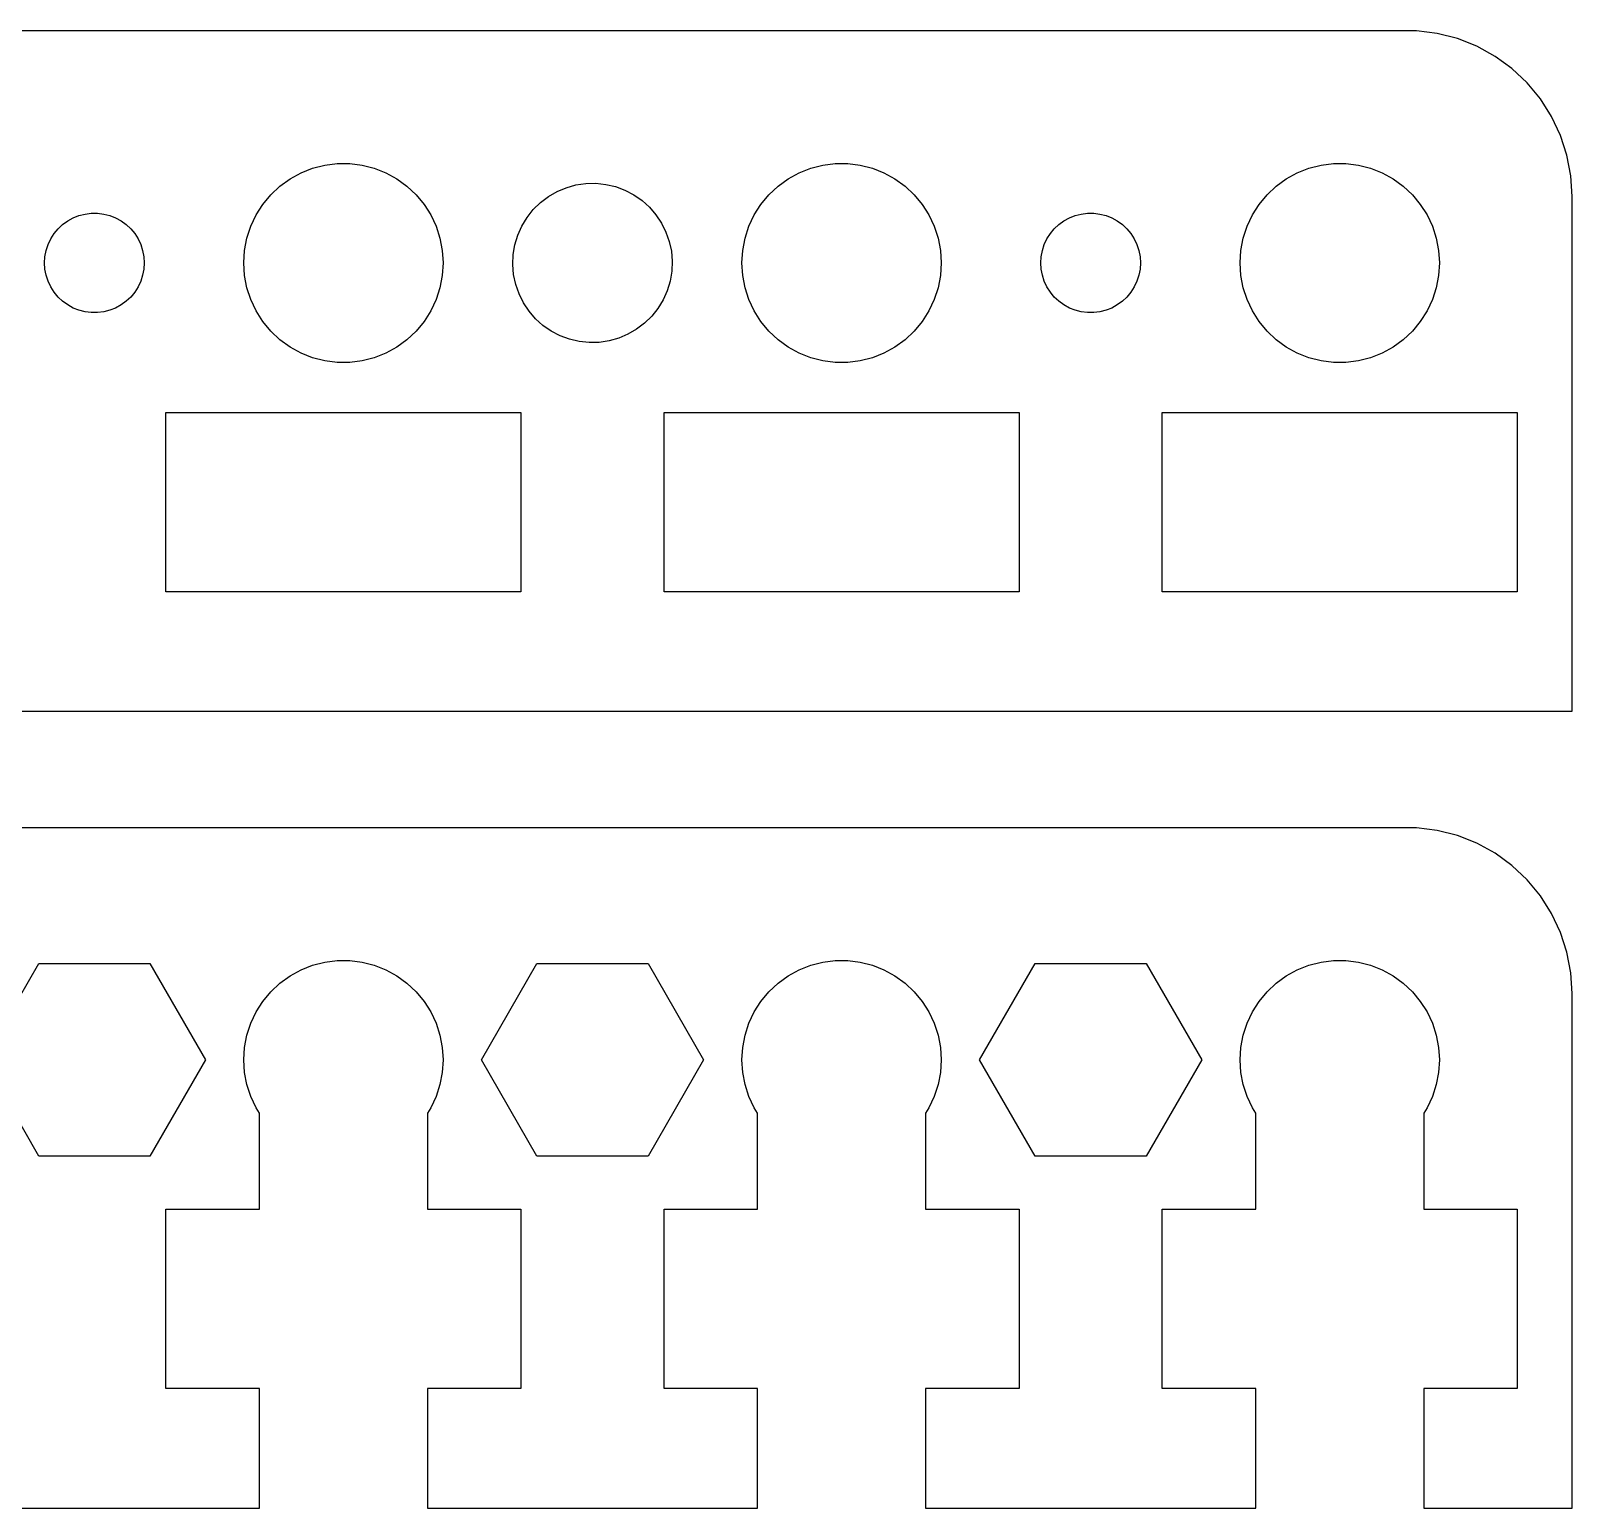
# Model space of a CAD drawing. Header units: metres. Extents: x -52 to 52, y 0 to 92.
# Drawn here: x 5.59 to 52, y 48 to 92.49 of the extents above; entities that cross this region are included whole.
import ezdxf

# ---------------------------------------------------------------- set-up
doc = ezdxf.new("R2010")
doc.units = ezdxf.units.M

msp = doc.modelspace()

# ---------------------------------------------------------------- linework, layer by layer
for p, q in [((47.3139, 92.4901), (-47.3139, 92.4901)), ((47.9369, 92.4114), (47.3139, 92.4901)), ((48.5451, 92.2553), (47.9369, 92.4114)), ((49.1289, 92.0241), (48.5451, 92.2553)), ((49.6791, 91.7216), (49.1289, 92.0241)), ((50.1871, 91.3526), (49.6791, 91.7216)), ((50.6448, 90.9227), (50.1871, 91.3526)), ((51.0451, 90.4389), (50.6448, 90.9227)), ((51.3815, 89.9088), (51.0451, 90.4389)), ((51.6489, 89.3406), (51.3815, 89.9088)), ((51.8429, 88.7434), (51.6489, 89.3406)), ((51.9606, 88.1267), (51.8429, 88.7434)), ((13.3925, 88.033), (13.7227, 88.2145)), ((13.7227, 88.2145), (14.0729, 88.3532)), ((14.0729, 88.3532), (14.4379, 88.4469)), ((14.4379, 88.4469), (14.8116, 88.4941)), ((14.8116, 88.4941), (15.1884, 88.4941)), ((15.1884, 88.4941), (15.5621, 88.4469)), ((15.5621, 88.4469), (15.927, 88.3532)), ((15.927, 88.3532), (16.2773, 88.2145)), ((16.2773, 88.2145), (16.6075, 88.033)), ((28.3925, 88.033), (28.7227, 88.2145)), ((28.7227, 88.2145), (29.0729, 88.3532)), ((29.0729, 88.3532), (29.4379, 88.4469)), ((29.4379, 88.4469), (29.8116, 88.4941)), ((29.8116, 88.4941), (30.1884, 88.4941)), ((30.1884, 88.4941), (30.5621, 88.4469)), ((30.5621, 88.4469), (30.927, 88.3532)), ((30.927, 88.3532), (31.2773, 88.2145)), ((31.2773, 88.2145), (31.6075, 88.033)), ((43.3925, 88.033), (43.7227, 88.2145)), ((43.7227, 88.2145), (44.0729, 88.3532)), ((44.0729, 88.3532), (44.4379, 88.4469)), ((44.4379, 88.4469), (44.8116, 88.4941)), ((44.8116, 88.4941), (45.1884, 88.4941)), ((45.1884, 88.4941), (45.5621, 88.4469)), ((45.5621, 88.4469), (45.927, 88.3532)), ((45.927, 88.3532), (46.2773, 88.2145)), ((46.2773, 88.2145), (46.6075, 88.033)), ((12.8131, 87.5536), (13.0877, 87.8115)), ((13.0877, 87.8115), (13.3925, 88.033)), ((16.6075, 88.033), (16.9123, 87.8115)), ((16.9123, 87.8115), (17.1869, 87.5536)), ((21.4329, 87.6497), (21.7107, 87.7665)), ((21.7107, 87.7665), (22.001, 87.8475)), ((22.001, 87.8475), (22.2992, 87.8916)), ((22.2992, 87.8916), (22.6005, 87.8979)), ((22.6005, 87.8979), (22.9002, 87.8664)), ((22.9002, 87.8664), (23.1937, 87.7976)), ((23.1937, 87.7976), (23.4762, 87.6925)), ((27.8131, 87.5536), (28.0877, 87.8115)), ((28.0877, 87.8115), (28.3925, 88.033)), ((31.6075, 88.033), (31.9123, 87.8115)), ((31.9123, 87.8115), (32.1869, 87.5536)), ((42.8131, 87.5536), (43.0877, 87.8115)), ((43.0877, 87.8115), (43.3925, 88.033)), ((46.6075, 88.033), (46.9123, 87.8115)), ((46.9123, 87.8115), (47.1869, 87.5536)), ((52, 87.5), (51.9606, 88.1267)), ((12.3711, 86.9453), (12.5729, 87.2634)), ((12.5729, 87.2634), (12.8131, 87.5536)), ((17.1869, 87.5536), (17.427, 87.2634)), ((17.427, 87.2634), (17.6289, 86.9453)), ((20.7164, 87.1059), (20.9318, 87.3168)), ((20.9318, 87.3168), (21.1719, 87.499)), ((21.1719, 87.499), (21.4329, 87.6497)), ((23.4762, 87.6925), (23.7433, 87.5529)), ((23.7433, 87.5529), (23.9908, 87.3809)), ((23.9908, 87.3809), (24.2147, 87.1792)), ((27.3711, 86.9453), (27.5729, 87.2634)), ((27.5729, 87.2634), (27.8131, 87.5536)), ((32.1869, 87.5536), (32.427, 87.2634)), ((32.427, 87.2634), (32.6289, 86.9453)), ((42.3711, 86.9453), (42.5729, 87.2634)), ((42.5729, 87.2634), (42.8131, 87.5536)), ((47.1869, 87.5536), (47.427, 87.2634)), ((47.427, 87.2634), (47.6289, 86.9453)), ((52, 72), (52, 87.5)), ((6.69626, 86.7665), (6.86133, 86.8572)), ((6.86133, 86.8572), (7.03647, 86.9266)), ((7.03647, 86.9266), (7.21892, 86.9734)), ((7.21892, 86.9734), (7.40581, 86.997)), ((7.40581, 86.997), (7.59418, 86.997)), ((7.59418, 86.997), (7.78107, 86.9734)), ((7.78107, 86.9734), (7.96352, 86.9266)), ((7.96352, 86.9266), (8.13866, 86.8572)), ((8.13866, 86.8572), (8.30373, 86.7665)), ((12.2107, 86.6044), (12.3711, 86.9453)), ((17.6289, 86.9453), (17.7893, 86.6044)), ((20.3731, 86.6119), (20.5292, 86.8697)), ((20.5292, 86.8697), (20.7164, 87.1059)), ((24.2147, 87.1792), (24.4117, 86.951)), ((24.4117, 86.951), (24.5785, 86.7)), ((27.2107, 86.6044), (27.3711, 86.9453)), ((32.6289, 86.9453), (32.7893, 86.6044)), ((36.6963, 86.7665), (36.8613, 86.8572)), ((36.8613, 86.8572), (37.0365, 86.9266)), ((37.0365, 86.9266), (37.2189, 86.9734)), ((37.2189, 86.9734), (37.4058, 86.997)), ((37.4058, 86.997), (37.5942, 86.997)), ((37.5942, 86.997), (37.7811, 86.9734)), ((37.7811, 86.9734), (37.9635, 86.9266)), ((37.9635, 86.9266), (38.1387, 86.8572)), ((38.1387, 86.8572), (38.3037, 86.7665)), ((42.2107, 86.6044), (42.3711, 86.9453)), ((47.6289, 86.9453), (47.7893, 86.6044)), ((6.18553, 86.2226), (6.28647, 86.3817)), ((6.28647, 86.3817), (6.40654, 86.5268)), ((6.40654, 86.5268), (6.54385, 86.6558)), ((6.54385, 86.6558), (6.69626, 86.7665)), ((8.30373, 86.7665), (8.45613, 86.6558)), ((8.45613, 86.6558), (8.59344, 86.5268)), ((8.59344, 86.5268), (8.71352, 86.3817)), ((8.71352, 86.3817), (8.81445, 86.2226)), ((12.0942, 86.2461), (12.2107, 86.6044)), ((17.7893, 86.6044), (17.9057, 86.2461)), ((20.1634, 86.048), (20.2505, 86.3366)), ((20.2505, 86.3366), (20.3731, 86.6119)), ((24.5785, 86.7), (24.7125, 86.43)), ((24.7125, 86.43), (24.8116, 86.1454)), ((27.0942, 86.2461), (27.2107, 86.6044)), ((32.7893, 86.6044), (32.9057, 86.2461)), ((36.1855, 86.2226), (36.2865, 86.3817)), ((36.2865, 86.3817), (36.4065, 86.5268)), ((36.4065, 86.5268), (36.5439, 86.6558)), ((36.5439, 86.6558), (36.6963, 86.7665)), ((38.3037, 86.7665), (38.4561, 86.6558)), ((38.4561, 86.6558), (38.5934, 86.5268)), ((38.5934, 86.5268), (38.7135, 86.3817)), ((38.7135, 86.3817), (38.8145, 86.2226)), ((42.0942, 86.2461), (42.2107, 86.6044)), ((47.7893, 86.6044), (47.9057, 86.2461)), ((6.01183, 85.688), (6.04712, 85.873)), ((6.04712, 85.873), (6.10533, 86.0522)), ((6.10533, 86.0522), (6.18553, 86.2226)), ((8.81445, 86.2226), (8.89465, 86.0522)), ((8.89465, 86.0522), (8.95287, 85.873)), ((8.95287, 85.873), (8.98816, 85.688)), ((12, 85.5), (12.0237, 85.876)), ((12.0237, 85.876), (12.0942, 86.2461)), ((17.9057, 86.2461), (17.9763, 85.876)), ((17.9763, 85.876), (18, 85.5)), ((20.1131, 85.7509), (20.1634, 86.048)), ((24.8116, 86.1454), (24.8743, 85.8506)), ((27, 85.5), (27.0237, 85.876)), ((27.0237, 85.876), (27.0942, 86.2461)), ((32.9057, 86.2461), (32.9763, 85.876)), ((32.9763, 85.876), (33, 85.5)), ((36.0118, 85.688), (36.0471, 85.873)), ((36.0471, 85.873), (36.1053, 86.0522)), ((36.1053, 86.0522), (36.1855, 86.2226)), ((38.8145, 86.2226), (38.8947, 86.0522)), ((38.8947, 86.0522), (38.9529, 85.873)), ((38.9529, 85.873), (38.9882, 85.688)), ((42, 85.5), (42.0237, 85.876)), ((42.0237, 85.876), (42.0942, 86.2461)), ((47.9057, 86.2461), (47.9763, 85.876)), ((47.9763, 85.876), (48, 85.5)), ((6, 85.5), (6.01183, 85.688)), ((6.01183, 85.312), (6, 85.5)), ((8.98816, 85.688), (9, 85.5)), ((9, 85.5), (8.98816, 85.312)), ((12.0237, 85.124), (12, 85.5)), ((18, 85.5), (17.9763, 85.124)), ((20.1005, 85.4497), (20.1131, 85.7509)), ((20.1257, 85.1494), (20.1005, 85.4497)), ((24.8743, 85.8506), (24.8995, 85.5502)), ((24.8995, 85.5502), (24.8868, 85.2491)), ((27.0237, 85.124), (27, 85.5)), ((33, 85.5), (32.9763, 85.124)), ((36, 85.5), (36.0118, 85.688)), ((36.0118, 85.312), (36, 85.5)), ((38.9882, 85.688), (39, 85.5)), ((39, 85.5), (38.9882, 85.312)), ((42.0237, 85.124), (42, 85.5)), ((48, 85.5), (47.9763, 85.124)), ((6.04712, 85.127), (6.01183, 85.312)), ((6.10533, 84.9478), (6.04712, 85.127)), ((6.18553, 84.7774), (6.10533, 84.9478)), ((8.89465, 84.9478), (8.81445, 84.7774)), ((8.95287, 85.127), (8.89465, 84.9478)), ((8.98816, 85.312), (8.95287, 85.127)), ((12.0942, 84.7539), (12.0237, 85.124)), ((17.9763, 85.124), (17.9057, 84.7539)), ((20.1884, 84.8546), (20.1257, 85.1494)), ((24.8366, 84.952), (24.7495, 84.6634)), ((24.8868, 85.2491), (24.8366, 84.952)), ((27.0942, 84.7539), (27.0237, 85.124)), ((32.9763, 85.124), (32.9057, 84.7539)), ((36.0471, 85.127), (36.0118, 85.312)), ((36.1053, 84.9478), (36.0471, 85.127)), ((36.1855, 84.7774), (36.1053, 84.9478)), ((38.8947, 84.9478), (38.8145, 84.7774)), ((38.9529, 85.127), (38.8947, 84.9478)), ((38.9882, 85.312), (38.9529, 85.127)), ((42.0942, 84.7539), (42.0237, 85.124)), ((47.9763, 85.124), (47.9057, 84.7539)), ((6.28647, 84.6183), (6.18553, 84.7774)), ((6.40654, 84.4732), (6.28647, 84.6183)), ((6.54385, 84.3442), (6.40654, 84.4732)), ((8.59344, 84.4732), (8.45613, 84.3442)), ((8.71352, 84.6183), (8.59344, 84.4732)), ((8.81445, 84.7774), (8.71352, 84.6183)), ((12.2107, 84.3956), (12.0942, 84.7539)), ((17.9057, 84.7539), (17.7893, 84.3956)), ((20.2875, 84.57), (20.1884, 84.8546)), ((20.4215, 84.3), (20.2875, 84.57)), ((24.7495, 84.6634), (24.6269, 84.3881)), ((27.2107, 84.3956), (27.0942, 84.7539)), ((32.9057, 84.7539), (32.7893, 84.3956)), ((36.2865, 84.6183), (36.1855, 84.7774)), ((36.4065, 84.4732), (36.2865, 84.6183)), ((36.5439, 84.3442), (36.4065, 84.4732)), ((38.5934, 84.4732), (38.4561, 84.3442)), ((38.7135, 84.6183), (38.5934, 84.4732)), ((38.8145, 84.7774), (38.7135, 84.6183)), ((42.2107, 84.3956), (42.0942, 84.7539)), ((47.9057, 84.7539), (47.7893, 84.3956)), ((6.69626, 84.2335), (6.54385, 84.3442)), ((6.86133, 84.1427), (6.69626, 84.2335)), ((7.03647, 84.0734), (6.86133, 84.1427)), ((7.21892, 84.0266), (7.03647, 84.0734)), ((7.40581, 84.0029), (7.21892, 84.0266)), ((7.78107, 84.0266), (7.59418, 84.0029)), ((7.96352, 84.0734), (7.78107, 84.0266)), ((8.13866, 84.1427), (7.96352, 84.0734)), ((8.30373, 84.2335), (8.13866, 84.1427)), ((8.45613, 84.3442), (8.30373, 84.2335)), ((12.3711, 84.0547), (12.2107, 84.3956)), ((12.5729, 83.7366), (12.3711, 84.0547)), ((17.6289, 84.0547), (17.427, 83.7366)), ((17.7893, 84.3956), (17.6289, 84.0547)), ((20.5883, 84.049), (20.4215, 84.3)), ((20.7853, 83.8208), (20.5883, 84.049)), ((24.4707, 84.1303), (24.2835, 83.8941)), ((24.6269, 84.3881), (24.4707, 84.1303)), ((27.3711, 84.0547), (27.2107, 84.3956)), ((27.5729, 83.7366), (27.3711, 84.0547)), ((32.6289, 84.0547), (32.427, 83.7366)), ((32.7893, 84.3956), (32.6289, 84.0547)), ((36.6963, 84.2335), (36.5439, 84.3442)), ((36.8613, 84.1427), (36.6963, 84.2335)), ((37.0365, 84.0734), (36.8613, 84.1427)), ((37.2189, 84.0266), (37.0365, 84.0734)), ((37.4058, 84.0029), (37.2189, 84.0266)), ((37.7811, 84.0266), (37.5942, 84.0029)), ((37.9635, 84.0734), (37.7811, 84.0266)), ((38.1387, 84.1427), (37.9635, 84.0734)), ((38.3037, 84.2335), (38.1387, 84.1427)), ((38.4561, 84.3442), (38.3037, 84.2335)), ((42.3711, 84.0547), (42.2107, 84.3956)), ((42.5729, 83.7366), (42.3711, 84.0547)), ((47.6289, 84.0547), (47.427, 83.7366)), ((47.7893, 84.3956), (47.6289, 84.0547)), ((7.59418, 84.0029), (7.40581, 84.0029)), ((12.8131, 83.4464), (12.5729, 83.7366)), ((17.427, 83.7366), (17.1869, 83.4464)), ((21.0092, 83.6191), (20.7853, 83.8208)), ((21.2567, 83.4471), (21.0092, 83.6191)), ((24.0682, 83.6832), (23.8281, 83.501)), ((24.2835, 83.8941), (24.0682, 83.6832)), ((27.8131, 83.4464), (27.5729, 83.7366)), ((32.427, 83.7366), (32.1869, 83.4464)), ((37.5942, 84.0029), (37.4058, 84.0029)), ((42.8131, 83.4464), (42.5729, 83.7366)), ((47.427, 83.7366), (47.1869, 83.4464)), ((13.0877, 83.1884), (12.8131, 83.4464)), ((13.3925, 82.967), (13.0877, 83.1884)), ((16.9123, 83.1884), (16.6075, 82.967)), ((17.1869, 83.4464), (16.9123, 83.1884)), ((21.5238, 83.3075), (21.2567, 83.4471)), ((21.8063, 83.2024), (21.5238, 83.3075)), ((22.0997, 83.1336), (21.8063, 83.2024)), ((22.3995, 83.1021), (22.0997, 83.1336)), ((22.7008, 83.1084), (22.3995, 83.1021)), ((22.999, 83.1524), (22.7008, 83.1084)), ((23.2893, 83.2335), (22.999, 83.1524)), ((23.5671, 83.3503), (23.2893, 83.2335)), ((23.8281, 83.501), (23.5671, 83.3503)), ((28.0877, 83.1884), (27.8131, 83.4464)), ((28.3925, 82.967), (28.0877, 83.1884)), ((31.9123, 83.1884), (31.6075, 82.967)), ((32.1869, 83.4464), (31.9123, 83.1884)), ((43.0877, 83.1884), (42.8131, 83.4464)), ((43.3925, 82.967), (43.0877, 83.1884)), ((46.9123, 83.1884), (46.6075, 82.967)), ((47.1869, 83.4464), (46.9123, 83.1884)), ((13.7227, 82.7855), (13.3925, 82.967)), ((14.0729, 82.6468), (13.7227, 82.7855)), ((14.4379, 82.5531), (14.0729, 82.6468)), ((15.927, 82.6468), (15.5621, 82.5531)), ((16.2773, 82.7855), (15.927, 82.6468)), ((16.6075, 82.967), (16.2773, 82.7855)), ((28.7227, 82.7855), (28.3925, 82.967)), ((29.0729, 82.6468), (28.7227, 82.7855)), ((29.4379, 82.5531), (29.0729, 82.6468)), ((30.927, 82.6468), (30.5621, 82.5531)), ((31.2773, 82.7855), (30.927, 82.6468)), ((31.6075, 82.967), (31.2773, 82.7855)), ((43.7227, 82.7855), (43.3925, 82.967)), ((44.0729, 82.6468), (43.7227, 82.7855)), ((44.4379, 82.5531), (44.0729, 82.6468)), ((45.927, 82.6468), (45.5621, 82.5531)), ((46.2773, 82.7855), (45.927, 82.6468)), ((46.6075, 82.967), (46.2773, 82.7855)), ((14.8116, 82.5059), (14.4379, 82.5531)), ((15.1884, 82.5059), (14.8116, 82.5059)), ((15.5621, 82.5531), (15.1884, 82.5059)), ((29.8116, 82.5059), (29.4379, 82.5531)), ((30.1884, 82.5059), (29.8116, 82.5059)), ((30.5621, 82.5531), (30.1884, 82.5059)), ((44.8116, 82.5059), (44.4379, 82.5531)), ((45.1884, 82.5059), (44.8116, 82.5059)), ((45.5621, 82.5531), (45.1884, 82.5059)), ((9.65337, 75.6), (9.65337, 81)), ((9.65337, 81), (20.3466, 81)), ((20.3466, 81), (20.3466, 75.6)), ((24.6534, 75.6), (24.6534, 81)), ((24.6534, 81), (35.3466, 81)), ((35.3466, 81), (35.3466, 75.6)), ((39.6534, 75.6), (39.6534, 81)), ((39.6534, 81), (50.3466, 81)), ((50.3466, 81), (50.3466, 75.6)), ((20.3466, 75.6), (9.65337, 75.6)), ((35.3466, 75.6), (24.6534, 75.6)), ((50.3466, 75.6), (39.6534, 75.6)), ((-52, 72), (52, 72)), ((47.3139, 68.4901), (-47.3139, 68.4901)), ((47.9369, 68.4114), (47.3139, 68.4901)), ((48.5451, 68.2553), (47.9369, 68.4114)), ((49.1289, 68.0241), (48.5451, 68.2553)), ((49.6791, 67.7216), (49.1289, 68.0241)), ((50.1871, 67.3526), (49.6791, 67.7216)), ((50.6448, 66.9227), (50.1871, 67.3526)), ((51.0451, 66.4389), (50.6448, 66.9227)), ((51.3815, 65.9088), (51.0451, 66.4389)), ((51.6489, 65.3406), (51.3815, 65.9088)), ((51.8429, 64.7434), (51.6489, 65.3406)), ((51.9606, 64.1267), (51.8429, 64.7434)), ((4.15341, 61.5), (5.82671, 64.3982)), ((5.82671, 64.3982), (9.17329, 64.3982)), ((9.17329, 64.3982), (10.8466, 61.5)), ((13.3925, 64.033), (13.7227, 64.2145)), ((13.7227, 64.2145), (14.0729, 64.3532)), ((14.0729, 64.3532), (14.4379, 64.4469)), ((14.4379, 64.4469), (14.8116, 64.4941)), ((14.8116, 64.4941), (15.1884, 64.4941)), ((15.1884, 64.4941), (15.5621, 64.4469)), ((15.5621, 64.4469), (15.927, 64.3532)), ((15.927, 64.3532), (16.2773, 64.2145)), ((16.2773, 64.2145), (16.6075, 64.033)), ((19.1534, 61.5), (20.8267, 64.3982)), ((20.8267, 64.3982), (24.1733, 64.3982)), ((24.1733, 64.3982), (25.8466, 61.5)), ((28.3925, 64.033), (28.7227, 64.2145)), ((28.7227, 64.2145), (29.0729, 64.3532)), ((29.0729, 64.3532), (29.4379, 64.4469)), ((29.4379, 64.4469), (29.8116, 64.4941)), ((29.8116, 64.4941), (30.1884, 64.4941)), ((30.1884, 64.4941), (30.5621, 64.4469)), ((30.5621, 64.4469), (30.927, 64.3532)), ((30.927, 64.3532), (31.2773, 64.2145)), ((31.2773, 64.2145), (31.6075, 64.033)), ((34.1534, 61.5), (35.8267, 64.3982)), ((35.8267, 64.3982), (39.1733, 64.3982)), ((39.1733, 64.3982), (40.8466, 61.5)), ((43.3925, 64.033), (43.7227, 64.2145)), ((43.7227, 64.2145), (44.0729, 64.3532)), ((44.0729, 64.3532), (44.4379, 64.4469)), ((44.4379, 64.4469), (44.8116, 64.4941)), ((44.8116, 64.4941), (45.1884, 64.4941)), ((45.1884, 64.4941), (45.5621, 64.4469)), ((45.5621, 64.4469), (45.927, 64.3532)), ((45.927, 64.3532), (46.2773, 64.2145)), ((46.2773, 64.2145), (46.6075, 64.033)), ((52, 63.5), (51.9606, 64.1267)), ((12.8131, 63.5536), (13.0877, 63.8115)), ((13.0877, 63.8115), (13.3925, 64.033)), ((16.6075, 64.033), (16.9123, 63.8115)), ((16.9123, 63.8115), (17.1869, 63.5536)), ((27.8131, 63.5536), (28.0877, 63.8115)), ((28.0877, 63.8115), (28.3925, 64.033)), ((31.6075, 64.033), (31.9123, 63.8115)), ((31.9123, 63.8115), (32.1869, 63.5536)), ((42.8131, 63.5536), (43.0877, 63.8115)), ((43.0877, 63.8115), (43.3925, 64.033)), ((46.6075, 64.033), (46.9123, 63.8115)), ((46.9123, 63.8115), (47.1869, 63.5536)), ((12.3711, 62.9453), (12.5729, 63.2634)), ((12.5729, 63.2634), (12.8131, 63.5536)), ((17.1869, 63.5536), (17.427, 63.2634)), ((17.427, 63.2634), (17.6289, 62.9453)), ((27.3711, 62.9453), (27.5729, 63.2634)), ((27.5729, 63.2634), (27.8131, 63.5536)), ((32.1869, 63.5536), (32.427, 63.2634)), ((32.427, 63.2634), (32.6289, 62.9453)), ((42.3711, 62.9453), (42.5729, 63.2634)), ((42.5729, 63.2634), (42.8131, 63.5536)), ((47.1869, 63.5536), (47.427, 63.2634)), ((47.427, 63.2634), (47.6289, 62.9453)), ((52, 48), (52, 63.5)), ((12.2107, 62.6044), (12.3711, 62.9453)), ((17.6289, 62.9453), (17.7893, 62.6044)), ((27.2107, 62.6044), (27.3711, 62.9453)), ((32.6289, 62.9453), (32.7893, 62.6044)), ((42.2107, 62.6044), (42.3711, 62.9453)), ((47.6289, 62.9453), (47.7893, 62.6044)), ((12.0237, 61.876), (12.0942, 62.2461)), ((12.0942, 62.2461), (12.2107, 62.6044)), ((17.7893, 62.6044), (17.9057, 62.2461)), ((17.9057, 62.2461), (17.9763, 61.876)), ((27.0237, 61.876), (27.0942, 62.2461)), ((27.0942, 62.2461), (27.2107, 62.6044)), ((32.7893, 62.6044), (32.9057, 62.2461)), ((32.9057, 62.2461), (32.9763, 61.876)), ((42.0237, 61.876), (42.0942, 62.2461)), ((42.0942, 62.2461), (42.2107, 62.6044)), ((47.7893, 62.6044), (47.9057, 62.2461)), ((47.9057, 62.2461), (47.9763, 61.876)), ((12, 61.5), (12.0237, 61.876)), ((17.9763, 61.876), (18, 61.5)), ((27, 61.5), (27.0237, 61.876)), ((32.9763, 61.876), (33, 61.5)), ((42, 61.5), (42.0237, 61.876)), ((47.9763, 61.876), (48, 61.5)), ((5.82671, 58.6018), (4.15341, 61.5)), ((10.8466, 61.5), (9.17329, 58.6018)), ((12.0237, 61.124), (12, 61.5)), ((18, 61.5), (17.9763, 61.124)), ((20.8267, 58.6018), (19.1534, 61.5)), ((25.8466, 61.5), (24.1733, 58.6018)), ((27.0237, 61.124), (27, 61.5)), ((33, 61.5), (32.9763, 61.124)), ((35.8267, 58.6018), (34.1534, 61.5)), ((40.8466, 61.5), (39.1733, 58.6018)), ((42.0237, 61.124), (42, 61.5)), ((48, 61.5), (47.9763, 61.124)), ((12.0942, 60.7539), (12.0237, 61.124)), ((17.9763, 61.124), (17.9057, 60.7539)), ((27.0942, 60.7539), (27.0237, 61.124)), ((32.9763, 61.124), (32.9057, 60.7539)), ((42.0942, 60.7539), (42.0237, 61.124)), ((47.9763, 61.124), (47.9057, 60.7539)), ((12.2107, 60.3956), (12.0942, 60.7539)), ((12.3711, 60.0547), (12.2107, 60.3956)), ((17.7893, 60.3956), (17.6289, 60.0547)), ((17.9057, 60.7539), (17.7893, 60.3956)), ((27.2107, 60.3956), (27.0942, 60.7539)), ((27.3711, 60.0547), (27.2107, 60.3956)), ((32.7893, 60.3956), (32.6289, 60.0547)), ((32.9057, 60.7539), (32.7893, 60.3956)), ((42.2107, 60.3956), (42.0942, 60.7539)), ((42.3711, 60.0547), (42.2107, 60.3956)), ((47.7893, 60.3956), (47.6289, 60.0547)), ((47.9057, 60.7539), (47.7893, 60.3956)), ((12.4693, 59.9), (12.3711, 60.0547)), ((12.4693, 57), (12.4693, 59.9)), ((17.6289, 60.0547), (17.5307, 59.9)), ((17.5307, 59.9), (17.5307, 57)), ((27.4693, 59.9), (27.3711, 60.0547)), ((27.4693, 57), (27.4693, 59.9)), ((32.6289, 60.0547), (32.5307, 59.9)), ((32.5307, 59.9), (32.5307, 57)), ((42.4693, 59.9), (42.3711, 60.0547)), ((42.4693, 57), (42.4693, 59.9)), ((47.6289, 60.0547), (47.5307, 59.9)), ((47.5307, 59.9), (47.5307, 57)), ((9.17329, 58.6018), (5.82671, 58.6018)), ((24.1733, 58.6018), (20.8267, 58.6018)), ((39.1733, 58.6018), (35.8267, 58.6018)), ((9.65337, 51.6), (9.65337, 57)), ((9.65337, 57), (12.4693, 57)), ((17.5307, 57), (20.3466, 57)), ((20.3466, 57), (20.3466, 51.6)), ((24.6534, 51.6), (24.6534, 57)), ((24.6534, 57), (27.4693, 57)), ((32.5307, 57), (35.3466, 57)), ((35.3466, 57), (35.3466, 51.6)), ((39.6534, 51.6), (39.6534, 57)), ((39.6534, 57), (42.4693, 57)), ((47.5307, 57), (50.3466, 57)), ((50.3466, 57), (50.3466, 51.6)), ((12.4693, 51.6), (9.65337, 51.6)), ((12.4693, 48), (12.4693, 51.6)), ((20.3466, 51.6), (17.5307, 51.6)), ((17.5307, 51.6), (17.5307, 48)), ((27.4693, 51.6), (24.6534, 51.6)), ((27.4693, 48), (27.4693, 51.6)), ((35.3466, 51.6), (32.5307, 51.6)), ((32.5307, 51.6), (32.5307, 48)), ((42.4693, 51.6), (39.6534, 51.6)), ((42.4693, 48), (42.4693, 51.6)), ((50.3466, 51.6), (47.5307, 51.6)), ((47.5307, 51.6), (47.5307, 48)), ((2.53072, 48), (12.4693, 48)), ((17.5307, 48), (27.4693, 48)), ((32.5307, 48), (42.4693, 48)), ((47.5307, 48), (52, 48))]:
    msp.add_line(p, q)

doc.saveas('drawing.dxf')
